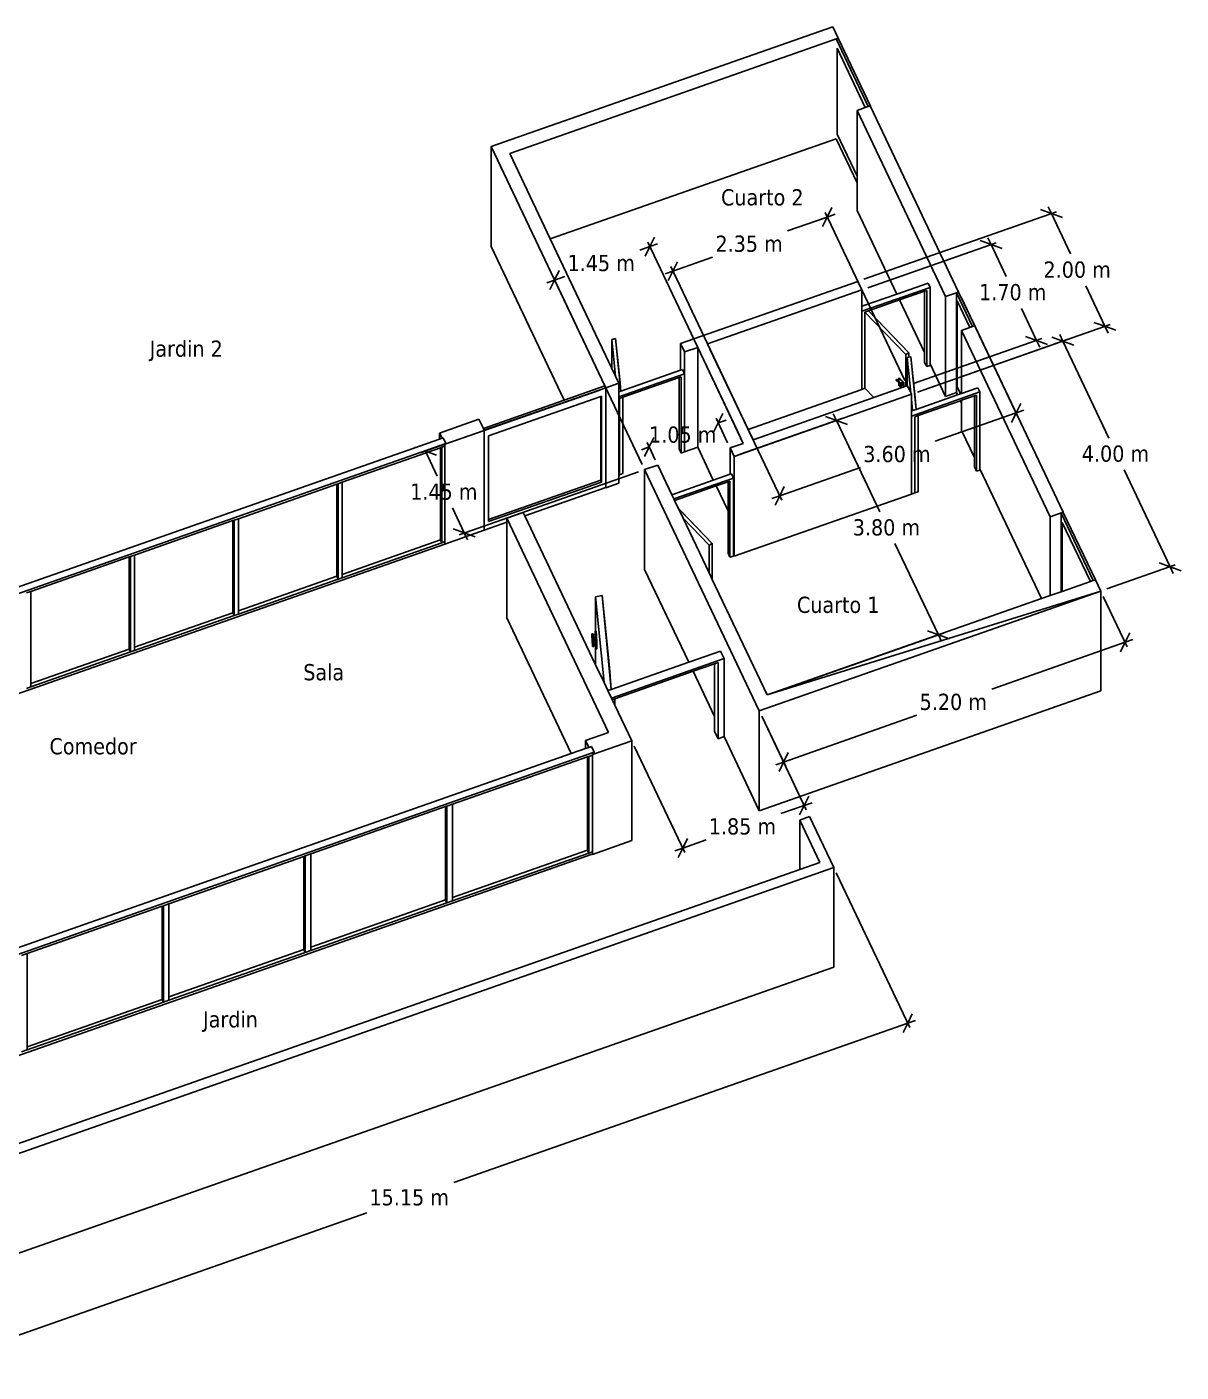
# Model space of a CAD drawing. Extents: x -15.9 to 16.3, y -12.2 to 8.1.
# Drawn here: x 0.04 to 16.31, y -10.87 to 8.1 of the extents above; entities that cross this region are included whole.
import ezdxf

# ---------------------------------------------------------------- set-up
doc = ezdxf.new("R2010")
doc.units = 0
doc.layers.get('0').update_dxf_attribs({"linetype": 'CONTINUOUS'})
doc.styles.add('TAHOMA', font='')
doc.styles.get('TAHOMA').set_extended_font_data('Tahoma')

msp = doc.modelspace()

# ---------------------------------------------------------------- linework, layer by layer
for p, q in [((11.399, 8.099), (6.584, 6.411)), ((11.474, 7.94), (11.399, 8.099)), ((11.474, 7.94), (6.845, 6.316)), ((11.446, 7.93), (11.9, 6.976)), ((11.462, 7.799), (11.859, 6.962)), ((11.462, 6.589), (11.462, 7.799)), ((11.474, 7.94), (11.476, 7.941)), ((11.474, 7.94), (11.474, 7.94)), ((11.474, 7.94), (11.474, 7.94)), ((11.476, 7.941), (11.931, 6.984)), ((11.859, 6.962), (11.743, 6.921)), ((11.743, 6.921), (11.743, 5.997)), ((12.99, 4.296), (11.743, 6.921)), ((11.9, 6.976), (11.859, 6.962)), ((11.928, 6.986), (11.9, 6.976)), ((11.929, 6.983), (11.928, 6.986)), ((11.929, 6.983), (11.931, 6.984)), ((11.931, 6.979), (11.929, 6.983)), ((11.931, 6.984), (11.931, 6.979)), ((13.175, 4.361), (11.931, 6.979)), ((11.446, 6.523), (7.418, 5.11)), ((11.743, 5.899), (11.446, 6.523)), ((11.446, 6.523), (11.446, 6.523)), ((11.743, 5.997), (11.462, 6.589)), ((6.584, 5.003), (6.584, 6.411)), ((6.584, 6.411), (8.187, 3.038)), ((6.845, 6.316), (7.418, 5.11)), ((11.743, 5.997), (11.743, 5.899)), ((11.743, 5.899), (11.743, 5.513)), ((11.743, 5.513), (12.304, 4.333)), ((6.584, 5.003), (7.614, 2.837)), ((7.418, 5.11), (8.286, 3.284)), ((9.254, 3.635), (11.753, 4.512)), ((11.81, 4.392), (9.634, 3.629)), ((11.81, 4.392), (11.753, 4.512)), ((12.772, 4.427), (11.81, 4.09)), ((11.81, 4.16), (11.81, 4.392)), ((12.744, 4.487), (12.304, 4.333)), ((12.695, 4.374), (12.343, 4.251)), ((12.724, 4.384), (12.695, 4.374)), ((12.695, 3.508), (12.695, 4.374)), ((12.724, 3.31), (12.724, 4.384)), ((12.744, 4.487), (12.772, 4.427)), ((12.772, 3.347), (12.772, 4.427)), ((12.304, 4.333), (11.81, 4.16)), ((12.343, 4.251), (11.902, 4.096)), ((12.343, 4.251), (12.695, 3.508)), ((12.99, 4.296), (13.175, 4.361)), ((12.99, 2.888), (12.99, 4.296)), ((13.145, 4.35), (13.175, 4.36)), ((13.145, 2.943), (13.145, 4.35)), ((13.145, 4.35), (13.371, 3.873)), ((13.153, 4.235), (13.331, 3.859)), ((13.153, 3.024), (13.153, 4.235)), ((13.175, 4.361), (13.175, 4.36)), ((13.175, 4.36), (13.401, 3.884)), ((11.81, 4.09), (11.81, 4.16)), ((11.81, 2.989), (11.81, 4.09)), ((11.902, 4.096), (11.854, 4.079)), ((11.854, 4.079), (12.428, 3.48)), ((11.854, 3.005), (11.854, 4.079)), ((11.902, 4.096), (12.046, 3.951)), ((11.902, 4.096), (12.473, 3.503)), ((12.473, 3.503), (12.046, 3.951)), ((13.217, 3.818), (13.331, 3.859)), ((13.217, 3.818), (13.217, 2.931)), ((13.217, 3.818), (14.464, 1.194)), ((13.331, 3.859), (13.371, 3.873)), ((13.371, 3.873), (13.401, 3.884)), ((13.371, 3.873), (13.401, 3.883)), ((13.371, 3.873), (13.371, 3.873)), ((13.401, 3.884), (13.401, 3.883)), ((13.401, 3.883), (13.402, 3.883)), ((14.649, 1.259), (13.402, 3.883)), ((8.286, 3.694), (8.337, 3.704)), ((8.338, 3.174), (8.286, 3.694)), ((8.286, 3.284), (8.286, 3.694)), ((8.337, 3.704), (8.396, 3.128)), ((8.41, 2.962), (8.337, 3.704)), ((9.254, 3.258), (9.254, 3.635)), ((9.31, 3.516), (9.254, 3.635)), ((9.634, 3.629), (10.208, 2.423)), ((9.496, 3.581), (9.31, 3.516)), ((9.31, 3.208), (9.31, 3.516)), ((10.138, 2.228), (9.496, 3.581)), ((9.496, 2.173), (9.496, 3.581)), ((12.428, 3.48), (12.473, 3.503)), ((12.428, 3.032), (12.428, 3.48)), ((12.45, 3.437), (12.473, 3.442)), ((12.5, 2.94), (12.45, 3.437)), ((12.45, 3.039), (12.45, 3.437)), ((12.473, 3.442), (12.473, 3.503)), ((12.473, 3.442), (12.501, 3.448)), ((12.501, 3.448), (12.561, 2.872)), ((12.574, 2.706), (12.501, 3.448)), ((12.695, 3.37), (12.695, 3.508)), ((8.286, 3.284), (8.338, 3.174)), ((9.254, 3.258), (8.41, 2.962)), ((9.282, 3.268), (9.254, 3.258)), ((9.31, 3.208), (9.282, 3.268)), ((12.724, 3.31), (12.695, 3.37)), ((12.724, 3.31), (12.772, 3.327)), ((12.772, 3.347), (12.99, 2.888)), ((12.772, 3.327), (12.772, 3.347)), ((8.187, 3.038), (7.614, 2.837)), ((8.188, 3.039), (8.187, 3.038)), ((8.199, 3.012), (8.187, 3.038)), ((8.188, 3.039), (8.201, 3.013)), ((8.385, 3.075), (8.2, 3.01)), ((8.338, 3.174), (8.385, 3.075)), ((9.31, 3.208), (8.385, 2.884)), ((8.385, 2.954), (8.385, 3.075)), ((8.41, 2.962), (8.396, 3.128)), ((8.441, 2.877), (9.234, 3.156)), ((9.234, 3.156), (9.262, 3.166)), ((9.234, 2.151), (9.234, 3.156)), ((9.262, 2.091), (9.262, 3.166)), ((9.31, 2.108), (9.31, 3.208)), ((12.295, 3.123), (12.294, 3.122)), ((12.294, 3.122), (12.294, 3.121)), ((12.294, 3.121), (12.294, 3.119)), ((12.294, 3.119), (12.295, 3.117)), ((12.303, 3.128), (12.295, 3.123)), ((12.296, 3.123), (12.295, 3.123)), ((12.295, 3.117), (12.296, 3.115)), ((12.298, 3.122), (12.296, 3.123)), ((12.296, 3.115), (12.298, 3.113)), ((12.299, 3.121), (12.298, 3.122)), ((12.298, 3.113), (12.299, 3.11)), ((12.301, 3.119), (12.299, 3.121)), ((12.299, 3.11), (12.301, 3.108)), ((12.309, 3.125), (12.301, 3.119)), ((12.301, 3.119), (12.364, 3.057)), ((12.33, 3.08), (12.301, 3.108)), ((12.304, 3.128), (12.303, 3.128)), ((12.306, 3.128), (12.304, 3.128)), ((12.307, 3.127), (12.306, 3.128)), ((12.309, 3.125), (12.307, 3.127)), ((12.309, 3.125), (12.33, 3.105)), ((12.336, 3.15), (12.33, 3.146)), ((12.396, 3.081), (12.33, 3.146)), ((12.33, 3.146), (12.33, 3.105)), ((12.33, 3.105), (12.36, 3.075)), ((12.33, 3.08), (12.33, 3.043)), ((12.33, 3.08), (12.364, 3.046)), ((12.33, 3.043), (12.365, 3.009)), ((12.402, 3.085), (12.336, 3.15)), ((12.355, 3.049), (12.356, 3.05)), ((12.355, 3.047), (12.355, 3.049)), ((12.355, 3.045), (12.355, 3.047)), ((12.356, 3.043), (12.355, 3.045)), ((12.356, 3.05), (12.357, 3.05)), ((12.358, 3.041), (12.356, 3.043)), ((12.357, 3.05), (12.358, 3.05)), ((12.357, 3.027), (12.358, 3.041)), ((12.358, 3.05), (12.36, 3.049)), ((12.359, 3.038), (12.358, 3.041)), ((12.361, 3.036), (12.359, 3.038)), ((12.37, 3.082), (12.36, 3.075)), ((12.372, 3.063), (12.36, 3.075)), ((12.36, 3.049), (12.362, 3.047)), ((12.363, 3.034), (12.361, 3.036)), ((12.362, 3.047), (12.364, 3.045)), ((12.372, 3.063), (12.364, 3.057)), ((12.364, 3.057), (12.366, 3.055)), ((12.366, 3.045), (12.364, 3.046)), ((12.364, 3.045), (12.366, 3.043)), ((12.366, 3.055), (12.368, 3.053)), ((12.368, 3.044), (12.366, 3.045)), ((12.366, 3.043), (12.367, 3.04)), ((12.367, 3.04), (12.369, 3.038)), ((12.368, 3.053), (12.369, 3.051)), ((12.369, 3.043), (12.368, 3.044)), ((12.369, 3.051), (12.37, 3.049)), ((12.37, 3.043), (12.369, 3.043)), ((12.369, 3.038), (12.37, 3.035)), ((12.37, 3.082), (12.371, 3.082)), ((12.37, 3.049), (12.371, 3.047)), ((12.378, 3.049), (12.37, 3.043)), ((12.371, 3.044), (12.37, 3.043)), ((12.37, 3.035), (12.37, 3.033)), ((12.371, 3.082), (12.373, 3.082)), ((12.371, 3.047), (12.371, 3.045)), ((12.371, 3.045), (12.371, 3.044)), ((12.372, 3.063), (12.374, 3.061)), ((12.373, 3.082), (12.375, 3.081)), ((12.374, 3.061), (12.376, 3.059)), ((12.375, 3.081), (12.376, 3.079)), ((12.376, 3.079), (12.378, 3.077)), ((12.383, 3.064), (12.376, 3.059)), ((12.376, 3.059), (12.376, 3.059)), ((12.376, 3.059), (12.377, 3.057)), ((12.377, 3.057), (12.378, 3.054)), ((12.378, 3.077), (12.38, 3.075)), ((12.378, 3.054), (12.379, 3.052)), ((12.379, 3.049), (12.378, 3.049)), ((12.379, 3.052), (12.379, 3.051)), ((12.379, 3.051), (12.379, 3.049)), ((12.38, 3.075), (12.382, 3.072)), ((12.382, 3.072), (12.383, 3.07)), ((12.383, 3.07), (12.384, 3.068)), ((12.384, 3.065), (12.383, 3.064)), ((12.384, 3.068), (12.384, 3.066)), ((12.384, 3.066), (12.384, 3.065)), ((12.402, 3.085), (12.396, 3.081)), ((12.396, 3.02), (12.396, 3.081)), ((12.402, 3.023), (12.402, 3.085)), ((12.428, 3.032), (12.45, 3.039)), ((12.45, 3.039), (12.453, 3.04)), ((12.5, 2.94), (12.453, 3.04)), ((8.199, 3.012), (6.486, 2.412)), ((8.129, 2.889), (6.545, 2.334)), ((8.141, 2.894), (8.129, 2.889)), ((8.129, 1.71), (8.129, 2.889)), ((8.141, 1.683), (8.141, 2.894)), ((8.201, 3.013), (8.199, 3.012)), ((8.199, 3.012), (8.2, 3.01)), ((8.2, 1.603), (8.2, 3.01)), ((8.41, 2.962), (8.385, 2.954)), ((8.385, 2.884), (8.385, 2.954)), ((8.385, 2.884), (8.385, 1.783)), ((8.392, 2.861), (8.441, 2.877)), ((8.392, 1.786), (8.392, 2.861)), ((8.41, 2.962), (8.41, 2.962)), ((8.441, 1.803), (8.441, 2.877)), ((12.509, 2.921), (10.01, 2.044)), ((11.81, 2.985), (10.208, 2.423)), ((10.277, 2.277), (11.979, 2.874)), ((11.854, 3.005), (11.81, 2.989)), ((11.81, 2.985), (11.81, 2.989)), ((11.854, 3.005), (11.979, 2.874)), ((11.979, 2.874), (12.365, 3.009)), ((12.357, 3.026), (12.357, 3.027)), ((12.358, 3.025), (12.357, 3.026)), ((12.359, 3.023), (12.358, 3.025)), ((12.36, 3.021), (12.359, 3.023)), ((12.361, 3.019), (12.36, 3.021)), ((12.363, 3.018), (12.361, 3.019)), ((12.365, 3.032), (12.363, 3.034)), ((12.364, 3.017), (12.363, 3.018)), ((12.365, 3.016), (12.364, 3.017)), ((12.367, 3.031), (12.365, 3.032)), ((12.365, 3.009), (12.396, 3.02)), ((12.366, 3.015), (12.365, 3.016)), ((12.367, 3.015), (12.366, 3.015)), ((12.368, 3.031), (12.367, 3.031)), ((12.368, 3.016), (12.367, 3.015)), ((12.37, 3.031), (12.368, 3.031)), ((12.368, 3.031), (12.368, 3.031)), ((12.368, 3.017), (12.368, 3.031)), ((12.368, 3.017), (12.368, 3.016)), ((12.37, 3.033), (12.37, 3.032)), ((12.37, 3.032), (12.37, 3.031)), ((12.396, 3.02), (12.402, 3.023)), ((12.402, 3.023), (12.428, 3.032)), ((12.509, 2.921), (12.5, 2.94)), ((13.475, 2.952), (12.508, 2.613)), ((12.509, 2.848), (12.509, 2.921)), ((12.525, 2.689), (12.509, 2.848)), ((12.509, 2.683), (12.509, 2.848)), ((12.574, 2.706), (12.561, 2.872)), ((13.16, 2.911), (12.574, 2.706)), ((12.99, 2.888), (13.145, 2.943)), ((13.16, 2.911), (13.145, 2.943)), ((13.2, 2.925), (13.153, 3.024)), ((13.2, 2.925), (13.16, 2.911)), ((13.217, 2.931), (13.2, 2.925)), ((13.446, 3.012), (13.217, 2.931)), ((13.217, 2.836), (13.398, 2.899)), ((13.398, 2.899), (13.426, 2.909)), ((13.398, 2.03), (13.398, 2.899)), ((13.426, 1.835), (13.426, 2.909)), ((13.475, 2.952), (13.446, 3.012)), ((13.475, 1.868), (13.475, 2.952)), ((7.614, 2.837), (6.474, 2.438)), ((12.525, 2.689), (12.509, 2.683)), ((12.509, 2.614), (12.509, 2.683)), ((12.574, 2.706), (12.525, 2.689)), ((12.574, 2.706), (12.574, 2.706)), ((12.605, 2.621), (13.199, 2.829)), ((13.199, 2.829), (13.217, 2.836)), ((13.217, 2.791), (13.199, 2.829)), ((13.217, 2.836), (13.217, 2.791)), ((13.217, 2.791), (13.217, 2.411)), ((5.856, 2.373), (6.412, 2.568)), ((6.474, 2.438), (6.412, 2.568)), ((12.508, 2.613), (12.508, 1.512)), ((12.508, 2.613), (12.508, 2.613)), ((12.556, 2.604), (12.605, 2.621)), ((12.556, 1.529), (12.556, 2.604)), ((12.605, 1.546), (12.605, 2.621)), ((5.856, 2.287), (-1.467, -0.281)), ((5.891, 2.3), (5.856, 2.373)), ((5.856, 2.287), (5.856, 2.373)), ((5.891, 2.3), (5.856, 2.287)), ((5.909, 2.306), (5.891, 2.3)), ((5.947, 2.226), (5.909, 2.306)), ((6.487, 2.409), (5.932, 2.215)), ((6.474, 2.438), (6.473, 2.437)), ((6.473, 2.437), (6.485, 2.411)), ((6.486, 2.412), (6.474, 2.438)), ((6.486, 2.412), (6.485, 2.411)), ((6.487, 2.409), (6.486, 2.412)), ((6.487, 1.005), (6.487, 2.409)), ((6.545, 2.334), (6.545, 1.154)), ((10.208, 2.423), (10.277, 2.277)), ((13.217, 2.411), (13.398, 2.03)), ((5.947, 2.226), (-1.429, -0.361)), ((5.871, 2.166), (4.484, 1.679)), ((5.89, 2.173), (5.871, 2.166)), ((5.871, 0.867), (5.871, 2.166)), ((5.931, 2.187), (5.89, 2.173)), ((5.89, 0.827), (5.89, 2.173)), ((5.932, 2.215), (5.931, 2.215)), ((5.932, 0.807), (5.932, 2.215)), ((5.947, 2.221), (5.947, 2.226)), ((9.234, 2.151), (9.262, 2.091)), ((9.262, 2.091), (9.31, 2.108)), ((9.496, 2.173), (9.31, 2.108)), ((9.31, 2.108), (9.31, 2.108)), ((9.31, 2.108), (9.31, 2.108)), ((9.716, 1.709), (9.496, 2.173)), ((9.953, 2.163), (10.138, 2.228)), ((9.953, 1.792), (9.953, 2.163)), ((10.01, 2.044), (9.953, 2.163)), ((8.933, 1.922), (8.748, 1.857)), ((8.933, 1.922), (9.132, 1.504)), ((10.01, 0.637), (10.01, 2.044)), ((13.398, 1.895), (13.398, 2.03)), ((6.545, 1.154), (8.129, 1.71)), ((8.129, 1.71), (8.141, 1.683)), ((8.392, 1.786), (8.385, 1.783)), ((8.385, 1.668), (8.385, 1.783)), ((8.441, 1.803), (8.392, 1.786)), ((8.748, 0.45), (8.748, 1.857)), ((8.748, 1.857), (10.364, -1.544)), ((9.716, 1.709), (9.132, 1.504)), ((9.999, 1.738), (9.161, 1.444)), ((9.953, 1.792), (9.716, 1.709)), ((9.971, 1.798), (9.953, 1.792)), ((9.971, 1.798), (9.999, 1.738)), ((9.999, 0.658), (9.999, 1.738)), ((13.398, 1.895), (13.426, 1.835)), ((13.426, 1.835), (13.475, 1.851)), ((13.475, 1.868), (14.344, 0.039)), ((13.475, 1.851), (13.475, 1.868)), ((4.407, 1.653), (3.02, 1.166)), ((4.426, 1.659), (4.407, 1.653)), ((4.407, 0.354), (4.407, 1.653)), ((4.426, 1.659), (4.484, 1.679)), ((4.426, 0.314), (4.426, 1.659)), ((4.484, 0.38), (4.484, 1.679)), ((6.545, 1.124), (8.141, 1.683)), ((7.059, 1.206), (8.199, 1.605)), ((8.199, 1.605), (8.199, 1.606)), ((8.199, 1.605), (8.2, 1.603)), ((8.2, 1.603), (8.385, 1.668)), ((9.755, 1.627), (9.171, 1.422)), ((9.923, 1.685), (9.755, 1.627)), ((9.923, 1.275), (9.755, 1.627)), ((9.951, 1.695), (9.923, 1.685)), ((9.923, 1.275), (9.923, 1.685)), ((9.951, 0.621), (9.951, 1.695)), ((12.556, 1.529), (12.508, 1.512)), ((12.605, 1.546), (12.556, 1.529)), ((9.132, 1.504), (9.161, 1.444)), ((9.161, 1.444), (9.171, 1.422)), ((9.171, 1.422), (9.222, 1.313)), ((12.508, 1.513), (10.01, 0.637)), ((12.508, 1.512), (12.508, 1.513)), ((2.943, 1.139), (1.556, 0.653)), ((2.962, 1.146), (2.943, 1.139)), ((2.943, -0.16), (2.943, 1.139)), ((3.02, 1.166), (2.962, 1.146)), ((2.962, -0.2), (2.962, 1.146)), ((3.02, -0.133), (3.02, 1.166)), ((6.545, 1.154), (6.545, 1.124)), ((6.805, 1.173), (7.036, 1.254)), ((8.24, -1.848), (6.805, 1.173)), ((6.805, 1.173), (6.805, 1.116)), ((7.059, 1.206), (7.036, 1.254)), ((8.057, -0.895), (7.059, 1.206)), ((9.222, 1.313), (9.274, 1.261)), ((9.222, 1.313), (9.225, 1.308)), ((9.225, 1.308), (9.7, 0.814)), ((9.225, 1.308), (9.289, 1.174)), ((9.7, 0.814), (9.274, 1.261)), ((9.289, 1.174), (9.656, 0.791)), ((9.289, 1.174), (9.656, 0.402)), ((9.923, 0.681), (9.923, 1.275)), ((14.649, 1.259), (14.464, 1.194)), ((14.464, 1.194), (14.464, 0.081)), ((14.62, 1.245), (14.649, 1.255)), ((14.62, 1.245), (15.072, 0.294)), ((14.62, 0.136), (14.62, 1.245)), ((14.649, 1.259), (14.649, 1.255)), ((14.649, 1.255), (14.65, 1.255)), ((14.65, 1.255), (15.102, 0.305)), ((6.487, 1.002), (5.932, 0.807)), ((6.487, 1.005), (6.805, 1.116)), ((6.487, 1.002), (6.487, 1.005)), ((6.805, -0.234), (6.805, 1.116)), ((14.636, 1.113), (15.032, 0.28)), ((14.636, 0.141), (14.636, 1.113)), ((-1.428, -1.773), (5.931, 0.808)), ((4.484, 0.38), (5.871, 0.867)), ((4.484, 0.334), (5.89, 0.827)), ((5.89, 0.827), (5.871, 0.867)), ((5.931, 0.842), (5.89, 0.827)), ((5.932, 0.807), (5.931, 0.808)), ((9.656, 0.791), (9.7, 0.814)), ((9.656, 0.402), (9.656, 0.791)), ((9.7, 0.307), (9.7, 0.814)), ((1.48, 0.626), (0.092, 0.139)), ((1.499, 0.632), (1.48, 0.626)), ((1.48, -0.673), (1.48, 0.626)), ((1.499, 0.632), (1.556, 0.653)), ((1.499, -0.713), (1.499, 0.632)), ((1.556, -0.646), (1.556, 0.653)), ((9.951, 0.621), (9.923, 0.681)), ((9.951, 0.621), (9.999, 0.638)), ((10.01, 0.637), (9.999, 0.658)), ((9.999, 0.638), (9.999, 0.658)), ((4.484, 0.334), (4.484, 0.38)), ((8.748, 0.45), (9.369, -0.858)), ((9.656, 0.402), (9.7, 0.307)), ((3.02, -0.133), (4.407, 0.354)), ((3.02, -0.179), (4.426, 0.314)), ((4.426, 0.314), (4.407, 0.354)), ((4.426, 0.314), (4.484, 0.334)), ((9.7, 0.307), (10.473, -1.319)), ((14.636, 0.141), (15.032, 0.28)), ((15.032, 0.28), (15.072, 0.294)), ((15.072, 0.294), (15.102, 0.305)), ((15.178, 0.145), (15.102, 0.305)), ((0.092, 0.139), (0.035, 0.119)), ((0.092, -1.16), (0.092, 0.139)), ((8.057, 0.065), (8.147, 0.084)), ((8.176, -1.145), (8.057, 0.065)), ((8.057, -0.417), (8.057, 0.065)), ((8.147, 0.084), (8.25, -0.931)), ((8.274, -1.242), (8.147, 0.084)), ((15.178, 0.145), (10.364, -1.544)), ((15.178, 0.145), (10.473, -1.319)), ((10.473, -1.319), (14.344, 0.039)), ((14.344, 0.039), (14.464, 0.081)), ((14.464, 0.081), (14.62, 0.136)), ((14.62, 0.136), (14.636, 0.141)), ((15.178, -1.262), (15.178, 0.145)), ((1.556, -0.646), (2.943, -0.16)), ((2.962, -0.2), (2.943, -0.16)), ((2.962, -0.2), (3.02, -0.179)), ((3.02, -0.179), (3.02, -0.133)), ((1.556, -0.693), (2.962, -0.2)), ((6.805, -0.234), (7.713, -2.146)), ((8.021, -0.457), (8.003, -0.458)), ((8.003, -0.458), (8.003, -0.459)), ((8.003, -0.459), (8.003, -0.458)), ((8.003, -0.459), (8.003, -0.461)), ((8.003, -0.46), (8.003, -0.459)), ((8.004, -0.462), (8.003, -0.46)), ((8.003, -0.461), (8.003, -0.464)), ((8.003, -0.464), (8.003, -0.468)), ((8.003, -0.468), (8.004, -0.472)), ((8.004, -0.466), (8.004, -0.462)), ((8.004, -0.47), (8.004, -0.466)), ((8.022, -0.469), (8.004, -0.47)), ((8.013, -0.615), (8.004, -0.47)), ((8.004, -0.472), (8.004, -0.476)), ((8.004, -0.476), (8.004, -0.481)), ((8.013, -0.626), (8.004, -0.481)), ((8.022, -0.457), (8.021, -0.457)), ((8.022, -0.459), (8.022, -0.457)), ((8.022, -0.461), (8.022, -0.459)), ((8.022, -0.465), (8.022, -0.461)), ((8.022, -0.469), (8.022, -0.465)), ((8.023, -0.473), (8.022, -0.469)), ((8.048, -0.471), (8.023, -0.473)), ((8.023, -0.473), (8.025, -0.508)), ((8.048, -0.507), (8.025, -0.508)), ((8.032, -0.613), (8.025, -0.508)), ((8.057, -0.417), (8.048, -0.418)), ((8.048, -0.471), (8.048, -0.418)), ((8.048, -0.418), (8.058, -0.57)), ((8.05, -0.471), (8.048, -0.471)), ((8.052, -0.506), (8.048, -0.507)), ((8.048, -0.52), (8.048, -0.507)), ((8.057, -0.665), (8.048, -0.52)), ((8.05, -0.472), (8.05, -0.471)), ((8.05, -0.473), (8.05, -0.472)), ((8.05, -0.476), (8.05, -0.473)), ((8.051, -0.48), (8.05, -0.476)), ((8.051, -0.484), (8.051, -0.48)), ((8.051, -0.489), (8.051, -0.484)), ((8.051, -0.493), (8.051, -0.489)), ((8.052, -0.497), (8.051, -0.493)), ((8.052, -0.501), (8.052, -0.497)), ((8.052, -0.504), (8.052, -0.501)), ((8.052, -0.506), (8.052, -0.504)), ((8.052, -0.506), (8.052, -0.506)), ((8.052, -0.552), (8.052, -0.55)), ((8.052, -0.55), (8.052, -0.55)), ((8.052, -0.55), (8.052, -0.55)), ((8.052, -0.55), (8.052, -0.552)), ((8.052, -0.556), (8.052, -0.552)), ((8.052, -0.552), (8.052, -0.555)), ((8.052, -0.555), (8.052, -0.559)), ((8.053, -0.559), (8.052, -0.556)), ((8.052, -0.559), (8.052, -0.56)), ((8.052, -0.574), (8.052, -0.56)), ((8.052, -0.56), (8.052, -0.563)), ((8.052, -0.563), (8.053, -0.568)), ((8.053, -0.564), (8.053, -0.559)), ((8.053, -0.569), (8.053, -0.564)), ((8.053, -0.568), (8.053, -0.573)), ((8.054, -0.574), (8.053, -0.569)), ((8.063, -0.417), (8.057, -0.417)), ((8.072, -0.569), (8.058, -0.57)), ((8.063, -0.417), (8.072, -0.569)), ((8.072, -0.569), (8.072, -0.671)), ((0.092, -1.16), (1.48, -0.673)), ((0.092, -1.206), (1.499, -0.713)), ((1.499, -0.713), (1.48, -0.673)), ((1.499, -0.713), (1.556, -0.693)), ((1.556, -0.693), (1.556, -0.646)), ((8.032, -0.613), (8.013, -0.615)), ((8.013, -0.615), (8.014, -0.619)), ((8.014, -0.63), (8.013, -0.626)), ((8.014, -0.619), (8.014, -0.624)), ((8.014, -0.624), (8.014, -0.628)), ((8.014, -0.628), (8.014, -0.632)), ((8.014, -0.633), (8.014, -0.63)), ((8.014, -0.632), (8.014, -0.634)), ((8.014, -0.636), (8.014, -0.633)), ((8.014, -0.634), (8.014, -0.636)), ((8.033, -0.636), (8.014, -0.637)), ((8.014, -0.636), (8.014, -0.637)), ((8.014, -0.637), (8.014, -0.636)), ((8.014, -0.637), (8.014, -0.637)), ((8.032, -0.613), (8.032, -0.618)), ((8.032, -0.618), (8.032, -0.622)), ((8.032, -0.622), (8.032, -0.626)), ((8.032, -0.626), (8.033, -0.63)), ((8.033, -0.63), (8.033, -0.633)), ((8.033, -0.633), (8.033, -0.635)), ((8.033, -0.635), (8.033, -0.636)), ((8.052, -0.574), (8.052, -0.576)), ((8.052, -0.576), (8.052, -0.578)), ((8.052, -0.578), (8.052, -0.581)), ((8.052, -0.581), (8.053, -0.584)), ((8.053, -0.573), (8.053, -0.577)), ((8.053, -0.577), (8.053, -0.581)), ((8.053, -0.581), (8.054, -0.584)), ((8.053, -0.584), (8.053, -0.587)), ((8.053, -0.587), (8.053, -0.591)), ((8.053, -0.591), (8.053, -0.594)), ((8.053, -0.594), (8.053, -0.597)), ((8.053, -0.597), (8.053, -0.599)), ((8.053, -0.599), (8.054, -0.6)), ((8.054, -0.578), (8.054, -0.574)), ((8.054, -0.582), (8.054, -0.578)), ((8.054, -0.585), (8.054, -0.582)), ((8.054, -0.599), (8.054, -0.584)), ((8.054, -0.584), (8.054, -0.586)), ((8.054, -0.586), (8.054, -0.585)), ((8.054, -0.586), (8.054, -0.587)), ((8.054, -0.587), (8.054, -0.586)), ((8.054, -0.6), (8.054, -0.599)), ((8.054, -0.6), (8.054, -0.6)), ((8.057, -0.895), (8.057, -0.665)), ((8.058, -0.672), (8.057, -0.665)), ((8.058, -0.57), (8.058, -0.672)), ((8.072, -0.671), (8.058, -0.672)), ((9.818, -0.701), (9.369, -0.858)), ((9.868, -0.807), (9.818, -0.701)), ((8.176, -1.145), (8.057, -0.895)), ((8.275, -1.242), (8.25, -0.931)), ((9.369, -0.858), (8.275, -1.242)), ((9.868, -0.807), (8.28, -1.363)), ((9.43, -0.986), (9.732, -0.88)), ((9.732, -0.88), (9.782, -0.862)), ((9.732, -1.621), (9.732, -0.88)), ((9.782, -1.937), (9.782, -0.862)), ((9.868, -1.907), (9.868, -0.807)), ((8.327, -1.373), (9.43, -0.986)), ((9.43, -0.986), (9.732, -1.621)), ((0.035, -1.226), (0.092, -1.206)), ((0.092, -1.206), (0.092, -1.16)), ((8.23, -1.258), (8.176, -1.145)), ((8.274, -1.242), (8.23, -1.258)), ((8.28, -1.363), (8.23, -1.258)), ((8.275, -1.242), (8.274, -1.242)), ((15.178, -1.262), (10.364, -2.951)), ((8.291, -1.385), (8.28, -1.363)), ((8.291, -1.385), (8.327, -1.373)), ((8.327, -1.462), (8.291, -1.385)), ((8.327, -1.462), (8.327, -1.373)), ((8.566, -1.966), (8.327, -1.462)), ((9.732, -1.831), (9.732, -1.621)), ((10.364, -2.951), (10.364, -1.544)), ((7.916, -1.962), (8.24, -1.848)), ((9.732, -1.831), (9.782, -1.937)), ((7.916, -2.075), (7.713, -2.146)), ((7.962, -2.059), (7.916, -1.962)), ((7.916, -2.075), (7.916, -1.962)), ((7.962, -2.059), (7.916, -2.075)), ((8, -2.045), (7.962, -2.059)), ((8.038, -2.125), (8, -2.045)), ((8.566, -1.966), (8.011, -2.161)), ((8.566, -3.373), (8.566, -1.966)), ((9.782, -1.937), (9.868, -1.907)), ((9.868, -1.907), (10.364, -2.951)), ((8.038, -2.125), (-2.035, -5.658)), ((7.713, -2.146), (-1.421, -5.35)), ((7.94, -2.193), (6.039, -2.86)), ((7.959, -2.187), (7.94, -2.193)), ((7.94, -3.508), (7.94, -2.193)), ((8.011, -2.168), (7.959, -2.187)), ((7.959, -3.548), (7.959, -2.187)), ((8.011, -2.161), (8.011, -2.16)), ((8.011, -3.568), (8.011, -2.161)), ((8.038, -2.151), (8.038, -2.125)), ((5.941, -2.894), (4.04, -3.561)), ((5.96, -2.888), (5.941, -2.894)), ((5.941, -4.209), (5.941, -2.894)), ((5.96, -2.888), (6.039, -2.86)), ((5.96, -4.249), (5.96, -2.888)), ((6.039, -4.175), (6.039, -2.86)), ((11.073, -3.035), (10.934, -3.084)), ((10.934, -3.084), (11.217, -3.681)), ((10.934, -3.084), (10.934, -3.78)), ((11.413, -3.751), (11.073, -3.035)), ((8.566, -3.373), (8.011, -3.568)), ((-2.034, -7.087), (8.009, -3.564)), ((3.943, -3.595), (2.041, -4.262)), ((3.961, -3.589), (3.943, -3.595)), ((3.943, -4.91), (3.943, -3.595)), ((4.04, -3.561), (3.961, -3.589)), ((3.961, -4.95), (3.961, -3.589)), ((4.04, -4.876), (4.04, -3.561)), ((6.039, -4.175), (7.94, -3.508)), ((6.039, -4.221), (7.959, -3.548)), ((7.959, -3.548), (7.94, -3.508)), ((8.011, -3.53), (7.959, -3.548)), ((8.011, -3.568), (8.009, -3.564)), ((8.009, -3.564), (8.011, -3.564)), ((-2.613, -8.671), (11.413, -3.751)), ((10.934, -3.78), (-2.485, -8.487)), ((11.217, -3.681), (10.934, -3.78)), ((11.356, -3.632), (11.359, -3.631)), ((11.413, -3.751), (11.413, -5.159)), ((1.944, -4.296), (0.042, -4.963)), ((1.963, -4.29), (1.944, -4.296)), ((1.944, -5.611), (1.944, -4.296)), ((1.963, -4.29), (2.041, -4.262)), ((1.963, -5.651), (1.963, -4.29)), ((2.041, -5.577), (2.041, -4.262)), ((4.04, -4.876), (5.941, -4.209)), ((4.04, -4.922), (5.96, -4.249)), ((5.96, -4.249), (5.941, -4.209)), ((5.96, -4.249), (6.039, -4.221)), ((6.039, -4.221), (6.039, -4.175)), ((2.041, -5.577), (3.943, -4.91)), ((3.961, -4.95), (3.943, -4.91)), ((3.961, -4.95), (4.04, -4.922)), ((4.04, -4.922), (4.04, -4.876)), ((0.042, -4.963), (-0.036, -4.991)), ((0.042, -6.278), (0.042, -4.963)), ((2.041, -5.623), (3.961, -4.95)), ((-2.613, -10.078), (11.413, -5.159)), ((0.042, -6.278), (1.944, -5.611)), ((0.042, -6.324), (1.963, -5.651)), ((1.963, -5.651), (1.944, -5.611)), ((1.963, -5.651), (2.041, -5.623)), ((2.041, -5.623), (2.041, -5.577)), ((-0.036, -6.352), (0.042, -6.324)), ((0.042, -6.324), (0.042, -6.278))]:
    msp.add_line(p, q)
at = {"color": 250}
for p, q in [((11.387, 5.553), (11.322, 5.419)), ((14.327, 5.525), (14.482, 5.469)), ((14.482, 5.469), (14.437, 5.563)), ((10.763, 5.223), (11.322, 5.419)), ((11.322, 5.419), (11.257, 5.286)), ((12.418, 3.114), (11.292, 5.482)), ((11.322, 5.419), (11.432, 5.458)), ((11.839, 4.542), (14.555, 5.494)), ((14.482, 5.469), (14.637, 5.413)), ((14.482, 5.469), (14.753, 4.898)), ((8.886, 5.134), (8.821, 5.001)), ((13.631, 5.031), (13.586, 5.125)), ((8.678, 4.951), (8.821, 5.001)), ((8.821, 5.001), (8.756, 4.868)), ((10.103, 2.302), (8.791, 5.064)), ((8.821, 5.001), (8.931, 5.039)), ((11.896, 4.422), (13.704, 5.057)), ((13.476, 5.087), (13.631, 5.031)), ((13.631, 5.031), (13.786, 4.975)), ((13.631, 5.031), (13.845, 4.579)), ((9.146, 4.656), (9.706, 4.853)), ((9.146, 4.656), (9.212, 4.789)), ((8.713, 1.93), (7.448, 4.593)), ((7.478, 4.53), (7.543, 4.663)), ((7.478, 4.53), (7.621, 4.58)), ((9.146, 4.656), (9.036, 4.618)), ((9.081, 4.523), (9.146, 4.656)), ((10.242, 2.351), (9.117, 4.719)), ((7.478, 4.53), (7.368, 4.491)), ((7.413, 4.397), (7.478, 4.53)), ((14.966, 4.449), (15.238, 3.878)), ((13.21, 4.287), (14.014, 2.594)), ((14.059, 4.13), (14.273, 3.679)), ((12.595, 2.951), (15.311, 3.903)), ((15.238, 3.878), (15.083, 3.934)), ((15.393, 3.822), (15.238, 3.878)), ((15.238, 3.878), (15.283, 3.783)), ((12.538, 3.07), (14.346, 3.704)), ((12.595, 2.951), (14.718, 3.695)), ((14.273, 3.679), (14.118, 3.735)), ((14.428, 3.623), (14.273, 3.679)), ((14.273, 3.679), (14.318, 3.584)), ((14.489, 3.726), (14.644, 3.67)), ((14.644, 3.67), (14.599, 3.764)), ((14.644, 3.67), (14.799, 3.614)), ((14.644, 3.67), (15.293, 2.303)), ((9.669, 3.556), (10.682, 1.425)), ((8.114, 2.98), (5.584, 2.093)), ((13.985, 2.657), (12.846, 2.258)), ((13.985, 2.657), (13.919, 2.524)), ((14.05, 2.79), (13.985, 2.657)), ((13.985, 2.657), (14.095, 2.696)), ((9.785, 2.518), (9.72, 2.384)), ((9.918, 2.237), (9.755, 2.581)), ((9.85, 2.651), (9.785, 2.518)), ((9.785, 2.518), (9.895, 2.556)), ((10.095, 2.074), (11.526, 2.576)), ((11.297, 2.606), (11.452, 2.55)), ((11.452, 2.55), (11.407, 2.645)), ((11.452, 2.55), (11.607, 2.494)), ((11.452, 2.55), (12.064, 1.263)), ((8.812, 2.177), (8.877, 2.31)), ((5.502, 2.174), (5.518, 2.169)), ((5.617, 2.203), (5.612, 2.213)), ((5.656, 2.119), (5.657, 2.118)), ((5.657, 2.118), (5.657, 2.119)), ((5.657, 2.118), (5.812, 2.062)), ((5.824, 1.766), (5.657, 2.118)), ((8.812, 2.177), (8.702, 2.138)), ((8.747, 2.043), (8.812, 2.177)), ((8.898, 1.995), (8.782, 2.24)), ((8.663, 1.827), (6.132, 0.939)), ((11.79, 1.887), (10.652, 1.488)), ((15.507, 1.854), (16.156, 0.488)), ((10.652, 1.488), (10.717, 1.621)), ((10.652, 1.488), (10.542, 1.45)), ((10.587, 1.355), (10.652, 1.488)), ((6.205, 0.965), (6.038, 1.317)), ((6.205, 0.965), (6.05, 1.021)), ((6.36, 0.909), (6.205, 0.965)), ((6.205, 0.965), (6.25, 0.87)), ((12.277, 0.814), (12.889, -0.472)), ((15.264, 0.175), (16.229, 0.514)), ((16.156, 0.488), (16.001, 0.544)), ((16.311, 0.432), (16.156, 0.488)), ((16.156, 0.488), (16.201, 0.393)), ((15.213, 0.071), (15.551, -0.64)), ((10.559, -1.289), (12.962, -0.447)), ((12.889, -0.472), (12.734, -0.416)), ((13.044, -0.528), (12.889, -0.472)), ((12.889, -0.472), (12.933, -0.567)), ((15.586, -0.444), (15.521, -0.577)), ((15.521, -0.577), (15.631, -0.538)), ((15.521, -0.577), (13.642, -1.236)), ((15.521, -0.577), (15.456, -0.71)), ((10.399, -1.617), (10.737, -2.328)), ((10.399, -1.617), (11.027, -2.94)), ((12.586, -1.606), (10.707, -2.265)), ((8.601, -2.039), (9.315, -3.541)), ((10.707, -2.265), (10.597, -2.304)), ((10.642, -2.398), (10.707, -2.265)), ((10.707, -2.265), (10.772, -2.132)), ((11.063, -2.744), (10.998, -2.877)), ((10.998, -2.877), (11.108, -2.838)), ((10.669, -2.992), (10.998, -2.877)), ((10.998, -2.877), (10.932, -3.01)), ((9.285, -3.478), (9.35, -3.345)), ((9.285, -3.478), (9.613, -3.363)), ((9.285, -3.478), (9.175, -3.516)), ((9.22, -3.611), (9.285, -3.478)), ((11.448, -3.825), (12.486, -6.009)), ((12.521, -5.813), (12.456, -5.946)), ((6.057, -8.191), (12.456, -5.946)), ((12.456, -5.946), (12.391, -6.079)), ((12.456, -5.946), (12.566, -5.908)), ((-1.57, -10.866), (4.829, -8.621))]:
    msp.add_line(p, q, dxfattribs=at)

# ---------------------------------------------------------------- texts
at = {"color": 250, "char_height": 0.2286, "attachment_point": 7, "style": 'TAHOMA'}
for s, insert in [('Cuarto 2', (9.825, 5.578)), ('2.35 m', (9.746, 4.924)), ('1.45 m', (7.661, 4.652)), ('2.00 m', (14.371, 4.559)), ('1.70 m', (13.463, 4.241)), ('Jardin 2', (1.77, 3.386)), ('1.05 m', (8.81, 2.233)), ('3.60 m', (11.83, 1.959)), ('4.00 m', (14.911, 1.965)), ('1.45 m', (5.442, 1.428)), ('3.80 m', (11.682, 0.925)), ('Cuarto 1', (10.895, -0.167)), ('Sala', (3.935, -1.117)), ('5.20 m', (12.625, -1.535)), ('Comedor', (0.357, -2.161)), ('1.85 m', (9.652, -3.291)), ('Jardin', (2.522, -6.07)), ('15.15 m', (4.868, -8.52))]:
    msp.add_mtext(s, dxfattribs=dict(at, insert=insert))

doc.saveas('drawing.dxf')
